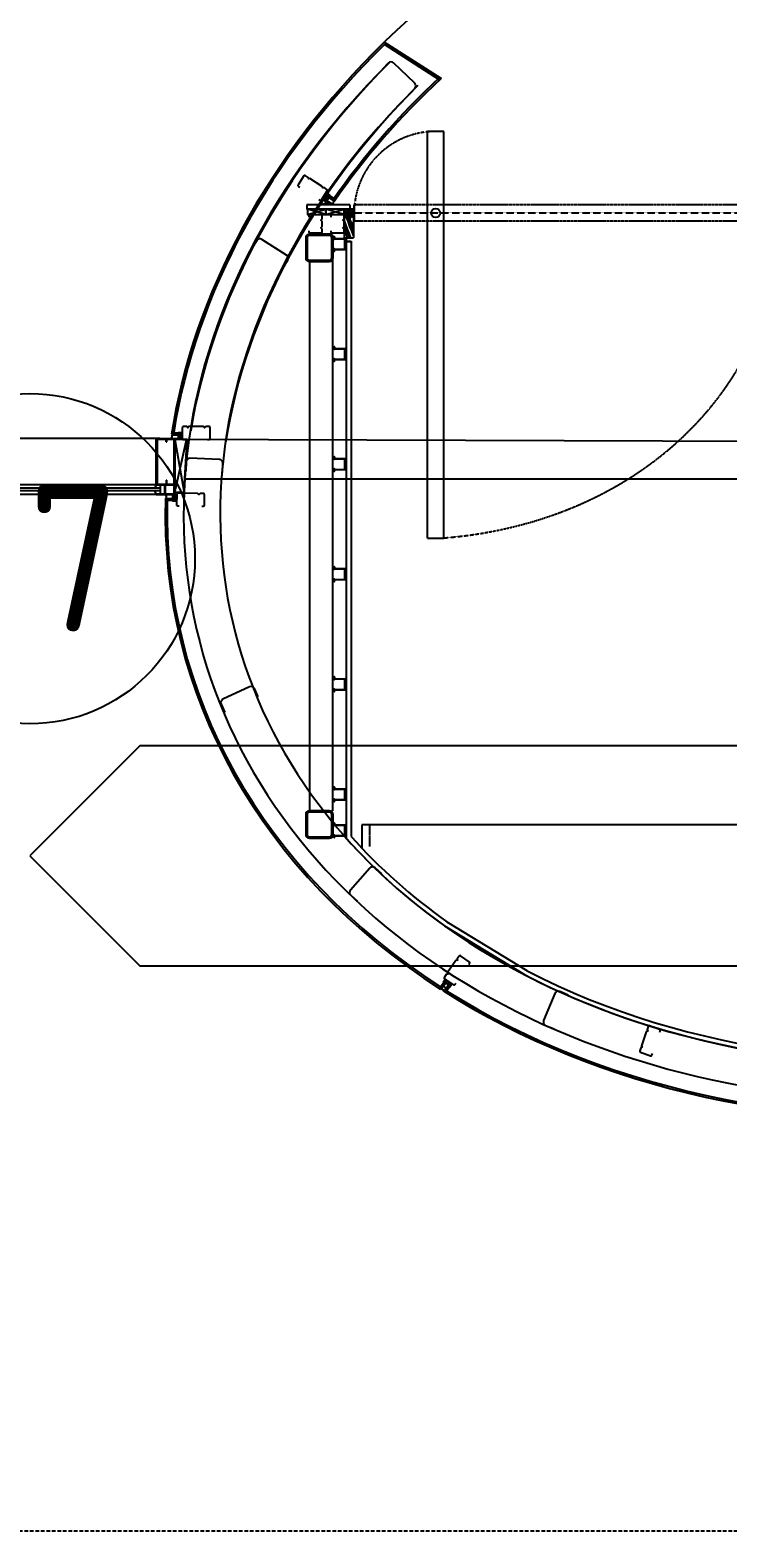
# Model space of a CAD drawing. Header units: millimetres. Extents: x -45258 to 103756, y -3540 to 105026.
# Drawn here: x 6373 to 8275, y 29093 to 33184 of the extents above; entities that cross this region are included whole.
import ezdxf
from ezdxf.enums import TextEntityAlignment as Align

# ---------------------------------------------------------------- set-up
doc = ezdxf.new("R2010")
doc.units = ezdxf.units.MM
doc.header["$LTSCALE"] = 0.4
doc.linetypes.add('BLD-80-FL-2$0$DASHED', pattern=[0.75, 0.5, -0.25])
doc.linetypes.add('BLD-80-FL-2$0$HIDDEN', pattern=[0.375, 0.25, -0.125])
for name, color, linetype in [('BLD-80-FL-2$0$FL-EXST-8CO', 8, 'Continuous'), ('BLD-80-FL-2$0$FU-FIXD-8CO-EXST', 8, 'Continuous'), ('BLD-80-FL-2$0$ST-EXST-6CO', 6, 'Continuous'), ('BLD-80-FL-2$0$ST-EXST-7CO', 7, 'Continuous'), ('BLD-80-FL-2$0$ST-EXST-8CO', 8, 'Continuous'), ('BLD-80-FL-2$0$TX-GRID-2CO-100', 2, 'Continuous'), ('BLD-80-FL-2$0$TX-MISC-7CO-100', 7, 'Continuous'), ('BLD-80-FL-2$0$WN-EXST-8CO', 8, 'Continuous'), ('XREF', 8, 'Continuous')]:
    doc.layers.add(name, color=color, linetype=linetype)
doc.styles.add('BLD-80-FL-2$0$Isocp2', font='isocp2.shx')
doc.styles.add('BLD-80-FL-2$0$STANDARD', font='isocp2.shx', dxfattribs={"width": 0.8})
doc.dimstyles.new('BLD-80-FL-2$0$GRID-DIMS-100', dxfattribs={"dimtxt": 300, "dimasz": 100, "dimexe": 3, "dimexo": 1, "dimgap": 0.5, "dimtad": 0, "dimdec": 1, "dimdsep": 46, "dimtxsty": 'BLD-80-FL-2$0$STANDARD', "dimblk": 'BLD-80-FL-2$0$GRID-DIMS', "dimcen": 2.5, "dimdle": 3, "dimse1": 1, "dimse2": 1, "dimsd1": 1, "dimsd2": 1, "dimclrd": 255, "dimclre": 8, "dimclrt": 2, "dimadec": 0, "dimazin": 0, "dimtfac": 1, "dimtdec": 1, "dimtmove": 2, "dimatfit": 3, "dimldrblk": 'BLD-80-FL-2$0$_None', "dimfxl": 3, "dimtolj": 1, "dimtzin": 0, "dimarcsym": 0})

# ---------------------------------------------------------------- blocks, each defined once
blk = doc.blocks.new('*D54')
at = {"layer": 'Defpoints', "color": 0, "transparency": 16777216}
for p in [(6600, 31390.1), (13200, 31390.1), (13200, 31390.1)]:
    blk.add_point(p, dxfattribs=at)
at = {"layer": 'BLD-80-FL-2$0$TX-MISC-7CO-100', "color": 2, "transparency": 16777216, "insert": (9900, 31390.1), "char_height": 300, "attachment_point": 5, "style": 'BLD-80-FL-2$0$STANDARD'}
blk.add_mtext('\\A1;6600', dxfattribs=at)
blk = doc.blocks.new('BLD-80-FL-2$0$_None')
blk = doc.blocks.new('BLD-80-FL-2$0$GRID-DIMS')
for p in [(-3, 3), (-3, -3)]:
    blk.add_line(p, (0, 0))
blk = doc.blocks.new('BLD-80-FL-2$0$GRID')
blk.add_circle((0, 0), 4.5)
at = {"style": 'BLD-80-FL-2$0$Isocp2'}
blk.add_attdef('AA', text='', height=4, dxfattribs=at).set_placement((0, 0.019), align=Align.MIDDLE)
blk = doc.blocks.new('BLD-80-FL-2', base_point=(226.58, 457.44))
at = {"layer": 'BLD-80-FL-2$0$FL-EXST-8CO'}
blk.add_ellipse((9268.69, 32519.22), major_axis=(2262.79, 522.4), ratio=0.7837041, start_param=6.000528, end_param=8.5076042, dxfattribs=at)
at = {"layer": 'BLD-80-FL-2$0$FU-FIXD-8CO-EXST', "linetype": 'Continuous'}
for p, q in [((7684, 32256.3), (7684, 33364.13)), ((7706.5, 33364.13), (7684, 33364.13)), ((7729, 33364.13), (7706.5, 33364.13)), ((7729, 32256.3), (7729, 33364.13)), ((7457.29, 33152.99), (7457.29, 33074.99)), ((7472.29, 33164.99), (7472.29, 33152.99)), ((7482.29, 33152.99), (7482.29, 33074.99)), ((7483.79, 33164.99), (7483.79, 33119.99)), ((7484.29, 33119.99), (7484.29, 33164.99)), ((7457.29, 33077.21), (7458.44, 33074.99)), ((7457.29, 33074.99), (7482.29, 33074.99)), ((7462.65, 33064.99), (7462.65, 33074.99)), ((7462.65, 33074.99), (7475.65, 33074.99)), ((7462.65, 33064.99), (7475.65, 33064.99)), ((7475.65, 33064.99), (7462.65, 33064.99)), ((7475.65, 33073.99), (7463.65, 33073.99)), ((7463.65, 33065.99), (7463.65, 33073.99)), ((7463.65, 33065.99), (7475.65, 33065.99)), ((7475.65, 33074.99), (7475.65, 33073.99)), ((7475.65, 33065.99), (7475.65, 33064.99)), ((7684, 32256.3), (7729, 32256.3)), ((10750.56, 31475), (7505.36, 31474.99))]:
    blk.add_line(p, q, dxfattribs=at)
at = {"layer": 'BLD-80-FL-2$0$FU-FIXD-8CO-EXST', "linetype": 'BLD-80-FL-2$0$HIDDEN'}
for p, q in [((8642.45, 33164.99), (7483.79, 33164.99)), ((8642.45, 33119.99), (7483.79, 33119.99)), ((7525.65, 31474.99), (7525.65, 31415.68))]:
    blk.add_line(p, q, dxfattribs=at)
at = {"layer": 'BLD-80-FL-2$0$FU-FIXD-8CO-EXST', "linetype": 'BLD-80-FL-2$0$DASHED'}
blk.add_line((7483.79, 33142.99), (8644.45, 33142.99), dxfattribs=at)
at = {"layer": 'BLD-80-FL-2$0$FU-FIXD-8CO-EXST', "linetype": 'Continuous'}
for points in [[(7481.29, 33083.99), (7476.08, 33100.73), (7472.13, 33107.88), (7469.59, 33119.12), (7466.92, 33126.27), (7463.53, 33133.42), (7457.74, 33152.99)], [(7460.04, 33152.99), (7464.24, 33138.01), (7469.17, 33127.29), (7472.13, 33118.09), (7473.12, 33111.97), (7477.49, 33106.86), (7481.29, 33094.58)], [(7481.29, 33103.9), (7477.63, 33116.56), (7475.09, 33119.12), (7473.68, 33123.71), (7472.98, 33129.33), (7469.03, 33139.55), (7467.62, 33148.74), (7466.67, 33152.99)], [(7468.34, 33152.99), (7470.44, 33146.7), (7471.57, 33141.08), (7473.82, 33135.97), (7475.37, 33130.87)], [(7470.4, 33152.99), (7472.84, 33145.68), (7475.37, 33140.57), (7478.19, 33130.87), (7479.04, 33128.82)], [(7476.43, 33152.99), (7478.47, 33144.66), (7480.45, 33142.61), (7481.29, 33137.73)], [(7474.83, 33074.99), (7470.44, 33086.94), (7465.93, 33098.17), (7462.13, 33108.39), (7457.76, 33120.65), (7457.29, 33121.52)], [(7457.29, 33113.74), (7461.84, 33100.73), (7464.8, 33089.49), (7469.17, 33081.32), (7471.16, 33074.99)], [(7457.29, 33099.61), (7460.57, 33085.92), (7464.94, 33077.74), (7465.55, 33074.99)], [(7460.87, 33135.05), (7464.8, 33123.71), (7466.78, 33120.14), (7472.13, 33102.77), (7475.8, 33096.13), (7481.29, 33081.14)], [(7472.91, 33074.99), (7472.84, 33075.19), (7469.31, 33084.89)]]:
    blk.add_lwpolyline(points, dxfattribs=at)
blk.add_circle((7706.39, 33142.36), 12.24, dxfattribs=at)
at = {"layer": 'BLD-80-FL-2$0$FU-FIXD-8CO-EXST', "linetype": 'BLD-80-FL-2$0$DASHED'}
blk.add_ellipse((7526.91, 33226.66), major_axis=(1085.41, -322.54), ratio=0.8466109, start_param=5.1349049, end_param=6.5237593, dxfattribs=at)
at = {"layer": 'BLD-80-FL-2$0$ST-EXST-6CO', "linetype": 'Continuous'}
for p, q in [((7721.09, 33508.5), (7565.91, 33607.69)), ((7717.75, 33504.77), (7566.56, 33601.42)), ((7583.11, 33596.7), (7721.09, 33508.5)), ((7400.99, 33181.09), (7391.37, 33165.68)), ((7410, 33195.5), (7400.99, 33181.09)), ((7425.92, 33165.51), (7400.99, 33181.09)), ((7400.99, 33181.09), (7411.21, 33164.99)), ((7401.99, 33180.46), (7410.01, 33175.45)), ((7410.17, 33194.22), (7402.22, 33181.5)), ((7402.22, 33181.5), (7410.54, 33176.3)), ((7419.02, 33189.87), (7409.99, 33195.51)), ((7418.49, 33189.02), (7410.17, 33194.22)), ((7413.09, 33191.99), (7410.44, 33187.75)), ((7430.86, 33174.99), (7410.44, 33187.75)), ((7428.58, 33182.32), (7413.09, 33191.99)), ((7418.49, 33189.02), (7419.02, 33189.87)), ((7428.55, 33182.79), (7431.78, 33178.97)), ((7430.35, 33177.76), (7428.55, 33182.79)), ((7431.78, 33178.97), (7430.35, 33177.76)), ((7472.29, 33164.99), (7355.49, 33164.99)), ((7355.49, 33164.99), (7355.49, 33151.99)), ((7391.37, 33165.68), (7415.59, 33171.14)), ((7472.29, 33152.99), (7395.72, 33152.99)), ((7425.92, 33165.51), (7409.91, 33175.51)), ((7410.01, 33175.45), (7410.54, 33176.3)), ((7482.29, 33152.99), (7456.25, 33152.99)), ((7452.29, 33087.41), (7427.65, 33087.41)), ((7462.65, 33064.99), (7462.65, 31438.35)), ((7475.65, 33064.99), (7475.65, 31443.21)), ((7425.23, 33033.73), (7425.23, 31513.06)), ((7362.65, 33009.98), (7362.65, 32230.93)), ((6984.45, 32527.4), (7012.92, 32527.4)), ((6985.41, 32527.25), (7004.28, 32527.25)), ((6986.24, 32537.91), (7010.32, 32537.91)), ((6992.33, 32543.3), (6987.57, 32541.77)), ((6987.57, 32541.77), (6988.14, 32539.99)), ((6988.14, 32539.99), (6992.33, 32543.3)), ((6992.06, 32542.91), (7010.32, 32542.91)), ((6995.52, 32380.22), (7027.98, 32527.78)), ((6995.52, 32524.91), (7020.52, 32379.79)), ((7027.8, 32524.91), (6995.52, 32524.91)), ((6995.52, 32524.91), (6995.52, 32380.22)), ((7004.17, 32544.25), (7014.81, 32544.25)), ((7004.17, 32543.25), (7004.17, 32544.25)), ((7004.17, 32543.25), (7013.98, 32543.25)), ((7013.98, 32528.25), (7004.17, 32528.25)), ((7004.17, 32527.25), (7004.17, 32528.25)), ((7013.63, 32527.25), (7004.17, 32527.25)), ((7010.32, 32542.91), (7010.32, 32537.91)), ((7013.98, 32543.25), (7013.98, 32528.25)), ((7014.81, 32544.25), (7014.81, 32527.25)), ((7027.8, 32524.91), (7019.64, 32388.53)), ((6969.6, 32364.34), (6994.98, 32364.34)), ((6969.6, 32364.34), (6994.98, 32364.34)), ((6969.69, 32360.87), (6970.26, 32362.65)), ((6969.69, 32360.87), (6970.26, 32362.65)), ((6974.45, 32359.34), (6969.69, 32360.87)), ((6974.45, 32359.34), (6969.69, 32360.87)), ((6970.07, 32375.01), (6988.94, 32375.01)), ((6970.26, 32362.65), (6974.45, 32359.34)), ((6998.29, 32375.01), (6988.82, 32375.01)), ((6988.82, 32375.01), (6988.82, 32374.01)), ((6998.63, 32374.01), (6988.82, 32374.01)), ((6994.98, 32359.34), (6994.98, 32364.34)), ((7020.48, 32380.22), (6995.52, 32380.22)), ((6998.63, 32359.01), (6998.63, 32374.01)), ((6999.46, 32358.01), (6999.46, 32375.01)), ((6974.45, 32359.34), (6994.98, 32359.34)), ((6988.82, 32359.01), (6998.63, 32359.01)), ((6988.82, 32359.01), (6988.82, 32358.01)), ((6988.82, 32358.01), (6999.47, 32358.01)), ((7362.65, 32230.93), (7362.65, 31513.06)), ((7505.36, 31474.99), (7505.36, 31411.01)), ((7730.5, 31199.38), (7948.68, 31066.34)), ((7737.27, 31210.48), (7955.45, 31077.43)), ((7732.29, 31052.73), (7726.73, 31045.07)), ((7733.3, 31052.42), (7727.53, 31044.49)), ((7750.78, 31040.75), (7732.98, 31053.68)), ((7749.48, 31040.67), (7733.3, 31052.42)), ((7719.64, 31032.81), (7718.08, 31028.06)), ((7718.08, 31028.06), (7719.86, 31027.48)), ((7719.64, 31032.81), (7729.92, 31046.96)), ((7719.86, 31027.48), (7719.64, 31032.81)), ((7720.94, 31026.08), (7733.97, 31044.02)), ((7726.73, 31045.07), (7727.53, 31044.49)), ((7728.69, 31021.14), (7741.64, 31038.95)), ((7733.97, 31044.02), (7729.92, 31046.96)), ((7730.71, 31021.04), (7735.85, 31022.49)), ((7731.82, 31019.53), (7730.71, 31021.04)), ((7735.85, 31022.49), (7731.82, 31019.53)), ((7735.85, 31022.49), (7745.68, 31036.01)), ((7745.68, 31036.01), (7741.64, 31038.95)), ((7743.71, 31032.73), (7749.48, 31040.67)), ((7743.71, 31032.73), (7744.52, 31032.14)), ((7744.52, 31032.14), (7750.78, 31040.76))]:
    blk.add_line(p, q, dxfattribs=at)
at = {"layer": 'BLD-80-FL-2$0$ST-EXST-6CO'}
for p, q in [((7407.05, 33138.34), (7357.05, 33152.99)), ((7357.05, 33138.34), (7407.05, 33152.99)), ((7457.38, 33138.34), (7407.38, 33152.99)), ((7407.38, 33138.34), (7457.38, 33152.99)), ((7351.95, 33074.98), (7351.95, 33019.98)), ((7355.95, 33074.98), (7355.95, 33019.98)), ((7416.95, 33084.98), (7361.95, 33084.98)), ((7416.95, 33080.98), (7361.95, 33080.98)), ((7422.95, 33019.98), (7422.95, 33074.98)), ((7426.95, 33019.98), (7426.95, 33074.98)), ((7361.95, 33013.98), (7416.95, 33013.98)), ((7361.95, 33009.98), (7416.95, 33009.98)), ((7351.95, 31503.06), (7351.95, 31448.06)), ((7355.95, 31503.06), (7355.95, 31448.06)), ((7416.95, 31513.06), (7361.95, 31513.06)), ((7416.95, 31509.06), (7361.95, 31509.06)), ((7422.95, 31448.06), (7422.95, 31503.06)), ((7426.95, 31448.06), (7426.95, 31503.06)), ((7361.95, 31442.06), (7416.95, 31442.06)), ((7361.95, 31438.06), (7416.95, 31438.06))]:
    blk.add_line(p, q, dxfattribs=at)
at = {"layer": 'BLD-80-FL-2$0$ST-EXST-6CO', "linetype": 'Continuous'}
for points in [[(7632.21, 33464.08), (7649.58, 33482.06, 0.4142136), (7649.33, 33496.2), (7591.78, 33551.78, 0.4142136), (7577.64, 33551.53), (7560.28, 33533.55)], [(7289.61, 32992.52), (7303.02, 33013.62, 0.4142136), (7299.94, 33027.42), (7232.42, 33070.33, 0.4142136), (7218.61, 33067.25), (7205.21, 33046.15)], [(7124.82, 32435.11), (7125.88, 32460.09, 0.4142136), (7116.31, 32470.5), (7036.38, 32473.89, 0.4142136), (7025.97, 32464.33), (7024.91, 32439.35)], [(7222.62, 31823.21), (7212.14, 31845.9, 0.4142136), (7198.86, 31850.79), (7126.24, 31817.23, 0.4142136), (7121.36, 31803.96), (7131.84, 31781.26)], [(7560.12, 31340.83), (7541.48, 31357.49, 0.4142136), (7527.36, 31356.7), (7474.04, 31297.06, 0.4142136), (7474.83, 31282.94), (7493.47, 31266.28)], [(8067.88, 31010.68), (8044.8, 31020.28, 0.4142136), (8031.73, 31014.89), (8001.01, 30941.02, 0.4142136), (8006.4, 30927.95), (8029.48, 30918.35)]]:
    blk.add_lwpolyline(points, format="xyb", dxfattribs=at)
at = {"layer": 'BLD-80-FL-2$0$ST-EXST-6CO'}
for points in [[(7387.91, 33179.42), (7391.28, 33177.28, 0.4141324), (7395.42, 33178.2), (7410.98, 33202.67), (7410.98, 33202.68, 0.4142014), (7410.05, 33206.82), (7402.46, 33211.64), (7398.32, 33210.72), (7397.39, 33214.86), (7363.64, 33236.31), (7359.49, 33235.39), (7358.57, 33239.53), (7350.97, 33244.36, 0.4142222), (7346.83, 33243.44), (7331.28, 33218.96, 0.4142566), (7332.2, 33214.82), (7335.58, 33212.67)], [(7361.34, 33130.99), (7361.34, 33134.99), (7361.33, 33134.99, -0.4141324), (7364.33, 33137.99), (7364.33, 33137.99), (7393.33, 33137.99, -0.4142014), (7396.33, 33134.99), (7396.34, 33134.99), (7396.34, 33125.99), (7393.34, 33122.99), (7396.34, 33119.99), (7396.34, 33105), (7393.34, 33101.99), (7396.34, 33098.99), (7396.34, 33089.99), (7396.34, 33089.99, -0.4142222), (7393.34, 33086.99), (7393.34, 33086.99), (7364.34, 33086.99), (7364.34, 33086.99, -0.4142566), (7361.34, 33089.99), (7361.34, 33089.99), (7361.34, 33093.99)], [(7421.32, 33130.99), (7421.32, 33134.99, -0.4141324), (7424.32, 33137.99), (7453.32, 33138), (7453.32, 33137.99, -0.4142014), (7456.32, 33134.99), (7456.32, 33134.99), (7456.32, 33125.99), (7453.32, 33122.99), (7456.32, 33119.99), (7456.32, 33105), (7453.32, 33101.99), (7456.32, 33098.99), (7456.32, 33089.99), (7456.32, 33089.99, -0.4142222), (7453.32, 33086.99), (7424.32, 33086.99, -0.4142566), (7421.32, 33089.99), (7421.32, 33093.99)], [(7084.49, 32525.17), (7088.49, 32525.18, 0.4141324), (7091.48, 32528.19), (7091.48, 32528.19), (7091.4, 32557.19), (7091.4, 32557.19, 0.4142014), (7088.4, 32560.18), (7088.4, 32560.18), (7079.4, 32560.16), (7076.4, 32557.15), (7073.4, 32560.14), (7033.4, 32560.04), (7030.4, 32557.02), (7027.39, 32560.02), (7018.4, 32560, 0.4142222), (7015.4, 32556.99), (7015.48, 32527.99), (7015.48, 32527.99, 0.4142566), (7018.49, 32525), (7018.49, 32525), (7022.49, 32525.01)], [(7068.61, 32343.04), (7072.61, 32342.98, 0.4141324), (7075.66, 32345.93), (7075.66, 32345.93), (7076.09, 32374.93), (7076.09, 32374.93, 0.4142014), (7073.13, 32377.97), (7073.13, 32377.97), (7064.13, 32378.1), (7061.09, 32375.15), (7058.13, 32378.19), (7018.14, 32378.79), (7015.1, 32375.83), (7012.14, 32378.88), (7003.14, 32379.01, 0.4142222), (7000.1, 32376.06), (6999.67, 32347.06, 0.4142566), (7002.62, 32344.02), (7002.62, 32344.01), (7006.62, 32343.96)], [(7796.63, 31093.73), (7798.91, 31097.01), (7798.91, 31097.01, 0.4141324), (7798.16, 31101.19), (7774.37, 31117.76), (7774.37, 31117.76, 0.4142014), (7770.19, 31117.01), (7770.19, 31117.01), (7765.05, 31109.63), (7765.79, 31105.45), (7761.62, 31104.7), (7738.76, 31071.88), (7739.51, 31067.7), (7735.33, 31066.95), (7730.19, 31059.57), (7730.19, 31059.57, 0.4142222), (7730.94, 31055.39), (7730.93, 31055.39), (7754.73, 31038.82), (7754.73, 31038.82, 0.4142566), (7758.91, 31039.57), (7761.2, 31042.85)], [(8317.74, 30909.68), (8319.03, 30913.46), (8319.03, 30913.46, 0.4141324), (8317.17, 30917.27), (8317.16, 30917.27), (8289.72, 30926.64), (8289.72, 30926.64, 0.4142014), (8285.91, 30924.77), (8285.91, 30924.78), (8283, 30916.25), (8284.87, 30912.44), (8281.07, 30910.58), (8268.14, 30872.73), (8270.02, 30868.91), (8266.2, 30867.04), (8263.29, 30858.53, 0.4142222), (8265.16, 30854.72), (8265.16, 30854.72), (8292.61, 30845.35), (8292.61, 30845.35, 0.4142566), (8296.42, 30847.22), (8296.42, 30847.22), (8297.71, 30851)]]:
    blk.add_lwpolyline(points, format="xyb", dxfattribs=at)
for points in [[(7407.05, 33138.34), (7407.05, 33152.99), (7357.05, 33152.99), (7357.05, 33138.34)], [(7457.38, 33138.34), (7457.38, 33152.99), (7407.38, 33152.99), (7407.38, 33138.34)]]:
    blk.add_lwpolyline(points, close=True, dxfattribs=at)
at = {"layer": 'BLD-80-FL-2$0$ST-EXST-6CO', "linetype": 'BLD-80-FL-2$0$DASHED'}
blk.add_arc((7706.39, 33142.36), 222.29, 90.00005, 175.07693, dxfattribs=at)
at = {"layer": 'BLD-80-FL-2$0$ST-EXST-6CO', "linetype": 'Continuous'}
for centre, radius, start, end in [((7405.2, 33186.04), 3.19, 237.99903, 58.00139), ((7415.38, 33179.13), 8.87, 115.9822, 182.02751), ((7405.75, 33185.14), 8.87, 293.97239, 0.0177), ((7434.64, 33167.09), 8.87, 115.9822, 190.25114), ((6978.85, 32533.21), 8.87, 317.74886, 32.0178), ((7012.91, 32533.21), 8.87, 147.9823, 214.02761), ((7001.57, 32533.21), 8.87, 325.97249, 32.0178), ((7013.86, 32533.68), 3.19, 89.99861, 270.00097), ((6963.51, 32369.05), 8.87, 327.9823, 42.25124), ((6997.57, 32369.05), 8.87, 145.97249, 212.0178), ((6986.22, 32369.05), 8.87, 327.9823, 34.02761), ((6998.52, 32368.57), 3.19, 89.99912, 270.00149), ((7720.76, 31018.28), 8.87, 21.9823, 84.36769), ((7741.53, 31046.3), 5.69, 143.99912, 324.00149)]:
    blk.add_arc(centre, radius, start, end, dxfattribs=at)
at = {"layer": 'BLD-80-FL-2$0$ST-EXST-6CO'}
for centre, radius, start, end in [((7361.95, 33074.98), 10, 90.00005, 180.00005), ((7361.95, 33074.98), 6, 90.00005, 180.00005), ((7416.95, 33074.98), 10, 0.00005, 90.00005), ((7416.95, 33074.98), 6, 0.00005, 90.00085), ((7361.95, 33019.98), 10, 180.00005, 270.00005), ((7361.95, 33019.98), 6, 180.00005, 270.00005), ((7416.95, 33019.98), 10, 270.00005, 0.00005), ((7416.95, 33019.98), 6, 270.00005, 0.00005), ((7361.95, 31503.06), 10, 90.00005, 180.00005), ((7361.95, 31503.06), 6, 90.00005, 180.00005), ((7416.95, 31503.06), 10, 0.00005, 90.00005), ((7416.95, 31503.06), 6, 0.00005, 90.00085), ((7361.95, 31448.06), 10, 180.00005, 270.00005), ((7361.95, 31448.06), 6, 180.00005, 270.00005), ((7416.95, 31448.06), 10, 270.00005, 0.00005), ((7416.95, 31448.06), 6, 270.00005, 0.00005)]:
    blk.add_arc(centre, radius, start, end, dxfattribs=at)
at = {"layer": 'BLD-80-FL-2$0$ST-EXST-6CO', "linetype": 'Continuous'}
for centre, major_axis, ratio, start_param, end_param in [((9250.89, 32520.69), (2235.59, 584.6), 0.7896315, 2.1974743, 2.8117369), ((9250.73, 32520.74), (2230.52, 583.88), 0.7892241, 2.1993114, 2.8085461), ((9268.69, 32519.22), (-2214.26, -511.2), 0.7788785, 5.3835537, 9.1560979), ((9249.55, 32521.25), (2185.32, 575.12), 0.7852825, 2.2124114, 2.8029053), ((9268.69, 32519.22), (-2092.46, -483.08), 0.7660076, 5.3561731, 5.5846964), ((9268.69, 32519.22), (-2087.59, -481.95), 0.7654615, 5.3558308, 5.5864747), ((9268.69, 32519.22), (-2116.82, -488.7), 0.7687002, 5.3840684, 9.0728746), ((9249.55, 32521.25), (2088.61, 549.67), 0.7753407, 2.2124114, 2.8153708), ((9268.69, 32519.22), (-2116.82, -488.7), 0.7687002, 5.3955895, 5.5879968), ((9268.69, 32519.22), (-2262.97, -522.45), 0.7836389, 6.0808205, 6.9359415), ((9268.69, 32519.22), (-2258.1, -521.32), 0.7831721, 6.0836398, 6.9332728), ((9268.69, 32519.22), (-2116.82, -488.7), 0.7687002, 0.7340564, 2.231298), ((9268.69, 32519.22), (-2104.15, -485.78), 0.7673078, 0.7340564, 2.2288821), ((9268.69, 32519.22), (-2116.82, -488.7), 0.7687002, 0.39777, 0.5978591), ((9268.69, 32519.22), (-2104.15, -485.78), 0.7673078, 0.3998851, 0.5978591), ((9268.69, 32519.22), (-2262.97, -522.45), 0.7836389, 0.6573533, 1.390508), ((7739.07, 31043.15), (-12.78, 4.29), 0.9801233, 0.9195962, 1.6160376), ((7729.67, 31030.61), (4.37, 13.01), 0.9784112, 5.6090835, 6.30559), ((9268.69, 32519.22), (-2258.1, -521.32), 0.7831721, 0.659715, 1.4381887)]:
    blk.add_ellipse(centre, major_axis=major_axis, ratio=ratio, start_param=start_param, end_param=end_param, dxfattribs=at)
at = {"layer": 'BLD-80-FL-2$0$ST-EXST-7CO', "linetype": 'BLD-80-FL-2$0$HIDDEN', "ltscale": 100}
blk.add_lwpolyline([(4539.96, 53975.04), (-34700.04, 53975.01), (-34700.04, 48273.34), (-26500.03, 45225.17), (-26500.03, 43999.94), (-27650.03, 44000.01), (-27650.03, 38300), (-9225.02, 31447.18), (-9225.02, 29550), (13749.98, 29550.02)], dxfattribs=at)
at = {"layer": 'BLD-80-FL-2$0$ST-EXST-8CO'}
for p, q in [((7429, 33076.97), (7429, 33071.97)), ((7429.6, 33076.97), (7429.6, 33071.97)), ((7430.4, 33076.97), (7430.4, 33074.47)), ((7430.4, 33074.47), (7431, 33074.47)), ((7431, 33076.97), (7431, 33074.47)), ((7431.4, 33072.97), (7460.13, 33072.97)), ((7431.4, 33072.37), (7460.13, 33072.37)), ((7459.13, 33045.37), (7459.13, 33070.57)), ((7459.73, 33045.37), (7459.73, 33070.57)), ((7429, 33038.97), (7429, 33043.97)), ((7429.6, 33038.97), (7429.6, 33043.97)), ((7430.4, 33038.97), (7430.4, 33041.47)), ((7430.4, 33041.47), (7431, 33041.47)), ((7431, 33038.97), (7431, 33041.47)), ((7431.4, 33043.57), (7460.13, 33043.57)), ((7431.4, 33042.97), (7460.13, 33042.97)), ((7429, 32776.97), (7429, 32771.97)), ((7429.6, 32776.97), (7429.6, 32771.97)), ((7430.4, 32776.97), (7430.4, 32774.47)), ((7430.4, 32774.47), (7431, 32774.47)), ((7431, 32776.97), (7431, 32774.47)), ((7431.4, 32772.97), (7460.13, 32772.97)), ((7431.4, 32772.37), (7460.13, 32772.37)), ((7459.13, 32745.37), (7459.13, 32770.57)), ((7459.73, 32745.37), (7459.73, 32770.57)), ((7429, 32738.97), (7429, 32743.97)), ((7429.6, 32738.97), (7429.6, 32743.97)), ((7430.4, 32738.97), (7430.4, 32741.47)), ((7430.4, 32741.47), (7431, 32741.47)), ((7431, 32738.97), (7431, 32741.47)), ((7431.4, 32743.57), (7460.13, 32743.57)), ((7431.4, 32742.97), (7460.13, 32742.97)), ((7429, 32476.97), (7429, 32471.97)), ((7429, 32438.97), (7429, 32443.97)), ((7429.6, 32476.97), (7429.6, 32471.97)), ((7429.6, 32438.97), (7429.6, 32443.97)), ((7430.4, 32476.97), (7430.4, 32474.47)), ((7430.4, 32474.47), (7431, 32474.47)), ((7431, 32476.97), (7431, 32474.47)), ((7431.4, 32472.97), (7460.13, 32472.97)), ((7431.4, 32472.37), (7460.13, 32472.37)), ((7431.4, 32443.57), (7460.13, 32443.57)), ((7431.4, 32442.97), (7460.13, 32442.97)), ((7459.13, 32445.37), (7459.13, 32470.57)), ((7459.73, 32445.37), (7459.73, 32470.57)), ((7430.4, 32438.97), (7430.4, 32441.47)), ((7430.4, 32441.47), (7431, 32441.47)), ((7431, 32438.97), (7431, 32441.47)), ((7429, 32176.97), (7429, 32171.97)), ((7429.6, 32176.97), (7429.6, 32171.97)), ((7430.4, 32176.97), (7430.4, 32174.47)), ((7430.4, 32174.47), (7431, 32174.47)), ((7431, 32176.97), (7431, 32174.47)), ((7431.4, 32172.97), (7460.13, 32172.97)), ((7431.4, 32172.37), (7460.13, 32172.37)), ((7459.13, 32145.37), (7459.13, 32170.57)), ((7459.73, 32145.37), (7459.73, 32170.57)), ((7429, 32138.97), (7429, 32143.97)), ((7429.6, 32138.97), (7429.6, 32143.97)), ((7430.4, 32138.97), (7430.4, 32141.47)), ((7430.4, 32141.47), (7431, 32141.47)), ((7431, 32138.97), (7431, 32141.47)), ((7431.4, 32143.57), (7460.13, 32143.57)), ((7431.4, 32142.97), (7460.13, 32142.97)), ((7429, 31876.97), (7429, 31871.97)), ((7429.6, 31876.97), (7429.6, 31871.97)), ((7430.4, 31876.97), (7430.4, 31874.47)), ((7430.4, 31874.47), (7431, 31874.47)), ((7431, 31876.97), (7431, 31874.47)), ((7431.4, 31872.97), (7460.13, 31872.97)), ((7431.4, 31872.37), (7460.13, 31872.37)), ((7459.13, 31845.37), (7459.13, 31870.57)), ((7459.73, 31845.37), (7459.73, 31870.57)), ((7429, 31838.97), (7429, 31843.97)), ((7429.6, 31838.97), (7429.6, 31843.97)), ((7430.4, 31838.97), (7430.4, 31841.47)), ((7430.4, 31841.47), (7431, 31841.47)), ((7431, 31838.97), (7431, 31841.47)), ((7431.4, 31843.57), (7460.13, 31843.57)), ((7431.4, 31842.97), (7460.13, 31842.97)), ((7429, 31576.97), (7429, 31571.97)), ((7429, 31538.97), (7429, 31543.97)), ((7429.6, 31576.97), (7429.6, 31571.97)), ((7429.6, 31538.97), (7429.6, 31543.97)), ((7430.4, 31576.97), (7430.4, 31574.47)), ((7430.4, 31574.47), (7431, 31574.47)), ((7431, 31576.97), (7431, 31574.47)), ((7431.4, 31572.97), (7460.13, 31572.97)), ((7431.4, 31572.37), (7460.13, 31572.37)), ((7431.4, 31543.57), (7460.13, 31543.57)), ((7431.4, 31542.97), (7460.13, 31542.97)), ((7459.13, 31545.37), (7459.13, 31570.57)), ((7459.73, 31545.37), (7459.73, 31570.57)), ((7430.4, 31538.97), (7430.4, 31541.47)), ((7430.4, 31541.47), (7431, 31541.47)), ((7431, 31538.97), (7431, 31541.47)), ((7429, 31478.82), (7429, 31473.82)), ((7429.6, 31478.82), (7429.6, 31473.82)), ((7430.4, 31478.82), (7430.4, 31476.32)), ((7430.4, 31476.32), (7431, 31476.32)), ((7431, 31478.82), (7431, 31476.32)), ((7431.4, 31474.82), (7460.13, 31474.82)), ((7431.4, 31474.22), (7460.13, 31474.22)), ((7459.13, 31447.22), (7459.13, 31472.42)), ((7459.73, 31447.22), (7459.73, 31472.42)), ((7429, 31440.82), (7429, 31445.82)), ((7429.6, 31440.82), (7429.6, 31445.82)), ((7430.4, 31440.82), (7430.4, 31443.32)), ((7430.4, 31443.32), (7431, 31443.32)), ((7431, 31440.82), (7431, 31443.32)), ((7431.4, 31445.42), (7460.13, 31445.42)), ((7431.4, 31444.82), (7460.13, 31444.82))]:
    blk.add_line(p, q, dxfattribs=at)
for centre, radius, start, end in [((7430, 33076.97), 1, 360, 180), ((7430, 33071.97), 1, 180, 360), ((7430, 33076.97), 0.4, 360, 180), ((7430, 33071.97), 0.4, 180, 360), ((7431.4, 33071.97), 1, 90, 180), ((7431.4, 33071.97), 0.401, 90, 180), ((7460.13, 33070.57), 1, 90, 180), ((7460.13, 33070.57), 0.401, 90, 180), ((7460.13, 33071.97), 1, 270, 90), ((7460.13, 33071.97), 0.4, 270, 90), ((7430, 33043.97), 1, 360, 180), ((7430, 33038.97), 1, 180, 360), ((7430, 33043.97), 0.4, 360, 180), ((7430, 33038.97), 0.4, 180, 360), ((7431.4, 33043.97), 1, 180, 270), ((7431.4, 33043.97), 0.401, 180, 270), ((7460.13, 33045.37), 1, 180, 270), ((7460.13, 33045.37), 0.401, 180, 270), ((7460.13, 33043.97), 1, 270, 90), ((7460.13, 33043.97), 0.4, 270, 90), ((7430, 32776.97), 1, 360, 180), ((7430, 32771.97), 1, 180, 360), ((7430, 32776.97), 0.4, 360, 180), ((7430, 32771.97), 0.4, 180, 360), ((7431.4, 32771.97), 1, 90, 180), ((7431.4, 32771.97), 0.401, 90, 180), ((7460.13, 32770.57), 1, 90, 180), ((7460.13, 32770.57), 0.401, 90, 180), ((7460.13, 32771.97), 1, 270, 90), ((7460.13, 32771.97), 0.4, 270, 90), ((7430, 32743.97), 1, 360, 180), ((7430, 32738.97), 1, 180, 360), ((7430, 32743.97), 0.4, 360, 180), ((7430, 32738.97), 0.4, 180, 360), ((7431.4, 32743.97), 1, 180, 270), ((7431.4, 32743.97), 0.401, 180, 270), ((7460.13, 32745.37), 1, 180, 270), ((7460.13, 32745.37), 0.401, 180, 270), ((7460.13, 32743.97), 1, 270, 90), ((7460.13, 32743.97), 0.4, 270, 90), ((7430, 32476.97), 1, 360, 180), ((7430, 32471.97), 1, 180, 360), ((7430, 32443.97), 1, 360, 180), ((7430, 32476.97), 0.4, 360, 180), ((7430, 32471.97), 0.4, 180, 360), ((7430, 32443.97), 0.4, 360, 180), ((7431.4, 32471.97), 1, 90, 180), ((7431.4, 32443.97), 1, 180, 270), ((7431.4, 32471.97), 0.401, 90, 180), ((7431.4, 32443.97), 0.401, 180, 270), ((7460.13, 32470.57), 1, 90, 180), ((7460.13, 32445.37), 1, 180, 270), ((7460.13, 32470.57), 0.401, 90, 180), ((7460.13, 32445.37), 0.401, 180, 270), ((7460.13, 32471.97), 1, 270, 90), ((7460.13, 32471.97), 0.4, 270, 90), ((7460.13, 32443.97), 1, 270, 90), ((7460.13, 32443.97), 0.4, 270, 90), ((7430, 32438.97), 1, 180, 360), ((7430, 32438.97), 0.4, 180, 360), ((7430, 32176.97), 1, 360, 180), ((7430, 32171.97), 1, 180, 360), ((7430, 32176.97), 0.4, 360, 180), ((7430, 32171.97), 0.4, 180, 360), ((7431.4, 32171.97), 1, 90, 180), ((7431.4, 32171.97), 0.401, 90, 180), ((7460.13, 32170.57), 1, 90, 180), ((7460.13, 32170.57), 0.401, 90, 180), ((7460.13, 32171.97), 1, 270, 90), ((7460.13, 32171.97), 0.4, 270, 90), ((7430, 32143.97), 1, 360, 180), ((7430, 32138.97), 1, 180, 360), ((7430, 32143.97), 0.4, 360, 180), ((7430, 32138.97), 0.4, 180, 360), ((7431.4, 32143.97), 1, 180, 270), ((7431.4, 32143.97), 0.401, 180, 270), ((7460.13, 32145.37), 1, 180, 270), ((7460.13, 32145.37), 0.401, 180, 270), ((7460.13, 32143.97), 1, 270, 90), ((7460.13, 32143.97), 0.4, 270, 90), ((7430, 31876.97), 1, 360, 180), ((7430, 31871.97), 1, 180, 360), ((7430, 31876.97), 0.4, 360, 180), ((7430, 31871.97), 0.4, 180, 360), ((7431.4, 31871.97), 1, 90, 180), ((7431.4, 31871.97), 0.401, 90, 180), ((7460.13, 31870.57), 1, 90, 180), ((7460.13, 31870.57), 0.401, 90, 180), ((7460.13, 31871.97), 1, 270, 90), ((7460.13, 31871.97), 0.4, 270, 90), ((7430, 31843.97), 1, 360, 180), ((7430, 31838.97), 1, 180, 360), ((7430, 31843.97), 0.4, 360, 180), ((7430, 31838.97), 0.4, 180, 360), ((7431.4, 31843.97), 1, 180, 270), ((7431.4, 31843.97), 0.401, 180, 270), ((7460.13, 31845.37), 1, 180, 270), ((7460.13, 31845.37), 0.401, 180, 270), ((7460.13, 31843.97), 1, 270, 90), ((7460.13, 31843.97), 0.4, 270, 90), ((7430, 31576.97), 1, 360, 180), ((7430, 31571.97), 1, 180, 360), ((7430, 31543.97), 1, 360, 180), ((7430, 31576.97), 0.4, 360, 180), ((7430, 31571.97), 0.4, 180, 360), ((7430, 31543.97), 0.4, 360, 180), ((7431.4, 31571.97), 1, 90, 180), ((7431.4, 31543.97), 1, 180, 270), ((7431.4, 31571.97), 0.401, 90, 180), ((7431.4, 31543.97), 0.401, 180, 270), ((7460.13, 31570.57), 1, 90, 180), ((7460.13, 31545.37), 1, 180, 270), ((7460.13, 31570.57), 0.401, 90, 180), ((7460.13, 31545.37), 0.401, 180, 270), ((7460.13, 31571.97), 1, 270, 90), ((7460.13, 31571.97), 0.4, 270, 90), ((7460.13, 31543.97), 1, 270, 90), ((7460.13, 31543.97), 0.4, 270, 90), ((7430, 31538.97), 1, 180, 360), ((7430, 31538.97), 0.4, 180, 360), ((7430, 31478.82), 1, 360, 180), ((7430, 31473.82), 1, 180, 360), ((7430, 31478.82), 0.4, 360, 180), ((7430, 31473.82), 0.4, 180, 360), ((7431.4, 31473.82), 1, 90, 180), ((7431.4, 31473.82), 0.401, 90, 180), ((7460.13, 31472.42), 1, 90, 180), ((7460.13, 31472.42), 0.401, 90, 180), ((7460.13, 31473.82), 1, 270, 90), ((7460.13, 31473.82), 0.4, 270, 90), ((7430, 31445.82), 1, 360, 180), ((7430, 31440.82), 1, 180, 360), ((7430, 31445.82), 0.4, 360, 180), ((7430, 31440.82), 0.4, 180, 360), ((7431.4, 31445.82), 1, 180, 270), ((7431.4, 31445.82), 0.401, 180, 270), ((7460.13, 31447.22), 1, 180, 270), ((7460.13, 31447.22), 0.401, 180, 270), ((7460.13, 31445.82), 1, 270, 90), ((7460.13, 31445.82), 0.4, 270, 90)]:
    blk.add_arc(centre, radius, start, end, dxfattribs=at)
at = {"layer": 'BLD-80-FL-2$0$TX-MISC-7CO-100'}
for p, q in [((6900.01, 31690.06), (6600.01, 31390.06)), ((12900, 31690.06), (6900.01, 31690.06)), ((6600.01, 31390.06), (6900.01, 31090.06)), ((6900.01, 31090.06), (12900, 31090.06))]:
    blk.add_line(p, q, dxfattribs=at)
at = {"layer": 'BLD-80-FL-2$0$WN-EXST-8CO'}
for p, q in [((6954.45, 32527.4), (5239.98, 32527.4)), ((6944.45, 32401.13), (6944.45, 32527.4)), ((6944.45, 32527.4), (6994.45, 32527.4)), ((6946.45, 32525.6), (6946.45, 32403.13)), ((6946.45, 32525.6), (6970.99, 32525.6)), ((6970.99, 32518.67), (6970.99, 32525.6)), ((6973.29, 32518.67), (6973.29, 32525.6)), ((6973.29, 32525.6), (6992.65, 32525.6)), ((6980.99, 32525.6), (10964.04, 32513.9)), ((6980.99, 32525.6), (10899.04, 32514.09)), ((6992.65, 32525.6), (6992.65, 32403.13)), ((6994.45, 32527.4), (6994.45, 32375)), ((6970.99, 32518.67), (6973.25, 32518.67)), ((6946.45, 32403.13), (6970.99, 32403.13)), ((6970.99, 32414.47), (6973.29, 32414.47)), ((6970.99, 32414.47), (6970.99, 32403.13)), ((6973.29, 32403.13), (6973.29, 32414.47)), ((6973.29, 32403.13), (6992.65, 32403.13)), ((10979.72, 32417.1), (7022.13, 32417.1)), ((10979.72, 32417.1), (7061.66, 32417.1)), ((6954.45, 32401.13), (5240.32, 32401.13)), ((6954.45, 32375), (5240.32, 32375)), ((6944.33, 32401.13), (6940.94, 32393.27)), ((6944.33, 32377), (6940.94, 32384.87)), ((6944.45, 32401.13), (6966.45, 32401.13)), ((6944.45, 32377), (6944.45, 32375)), ((6944.45, 32377), (6966.45, 32377)), ((6944.45, 32375), (6994.33, 32375)), ((6954.98, 32401.13), (6954.98, 32377)), ((6966.45, 32401.13), (6966.45, 32377)), ((6968.45, 32401.13), (6968.45, 32377)), ((6968.45, 32401.13), (6992.65, 32401.13)), ((6968.45, 32377), (6992.65, 32377)), ((6992.65, 32401.13), (6992.65, 32377))]:
    blk.add_line(p, q, dxfattribs=at)
blk.add_lwpolyline([(5252.96, 32393.27), (6954.98, 32393.27), (6954.98, 32384.87), (5252.96, 32384.87)], close=True, dxfattribs=at)
at = {"layer": 'BLD-80-FL-2$0$TX-GRID-2CO-100'}
ref = blk.add_blockref('BLD-80-FL-2$0$GRID', (6600, 32200), dxfattribs=dict(at, xscale=100, yscale=100, zscale=100))
ref.add_attrib('AA', '27', dxfattribs={"layer": '0', "height": 400, "style": 'BLD-80-FL-2$0$Isocp2'}).set_placement((6598.31, 32201.93), align=Align.MIDDLE)
at = {"layer": 'BLD-80-FL-2$0$TX-MISC-7CO-100'}
dim = blk.add_linear_dim(base=(13200, 31390.06), p1=(6600.01, 31390.06), p2=(13200, 31390.06), dimstyle='BLD-80-FL-2$0$GRID-DIMS-100', dxfattribs=at)
dim.commit()
dim.dimension.update_dxf_attribs({"geometry": '*D54', "text_midpoint": (9900, 31390.06)})

msp = doc.modelspace()

# ---------------------------------------------------------------- block references
at = {"layer": 'XREF'}
msp.add_blockref('BLD-80-FL-2', (0, 0), dxfattribs=at)

doc.saveas('drawing.dxf')
